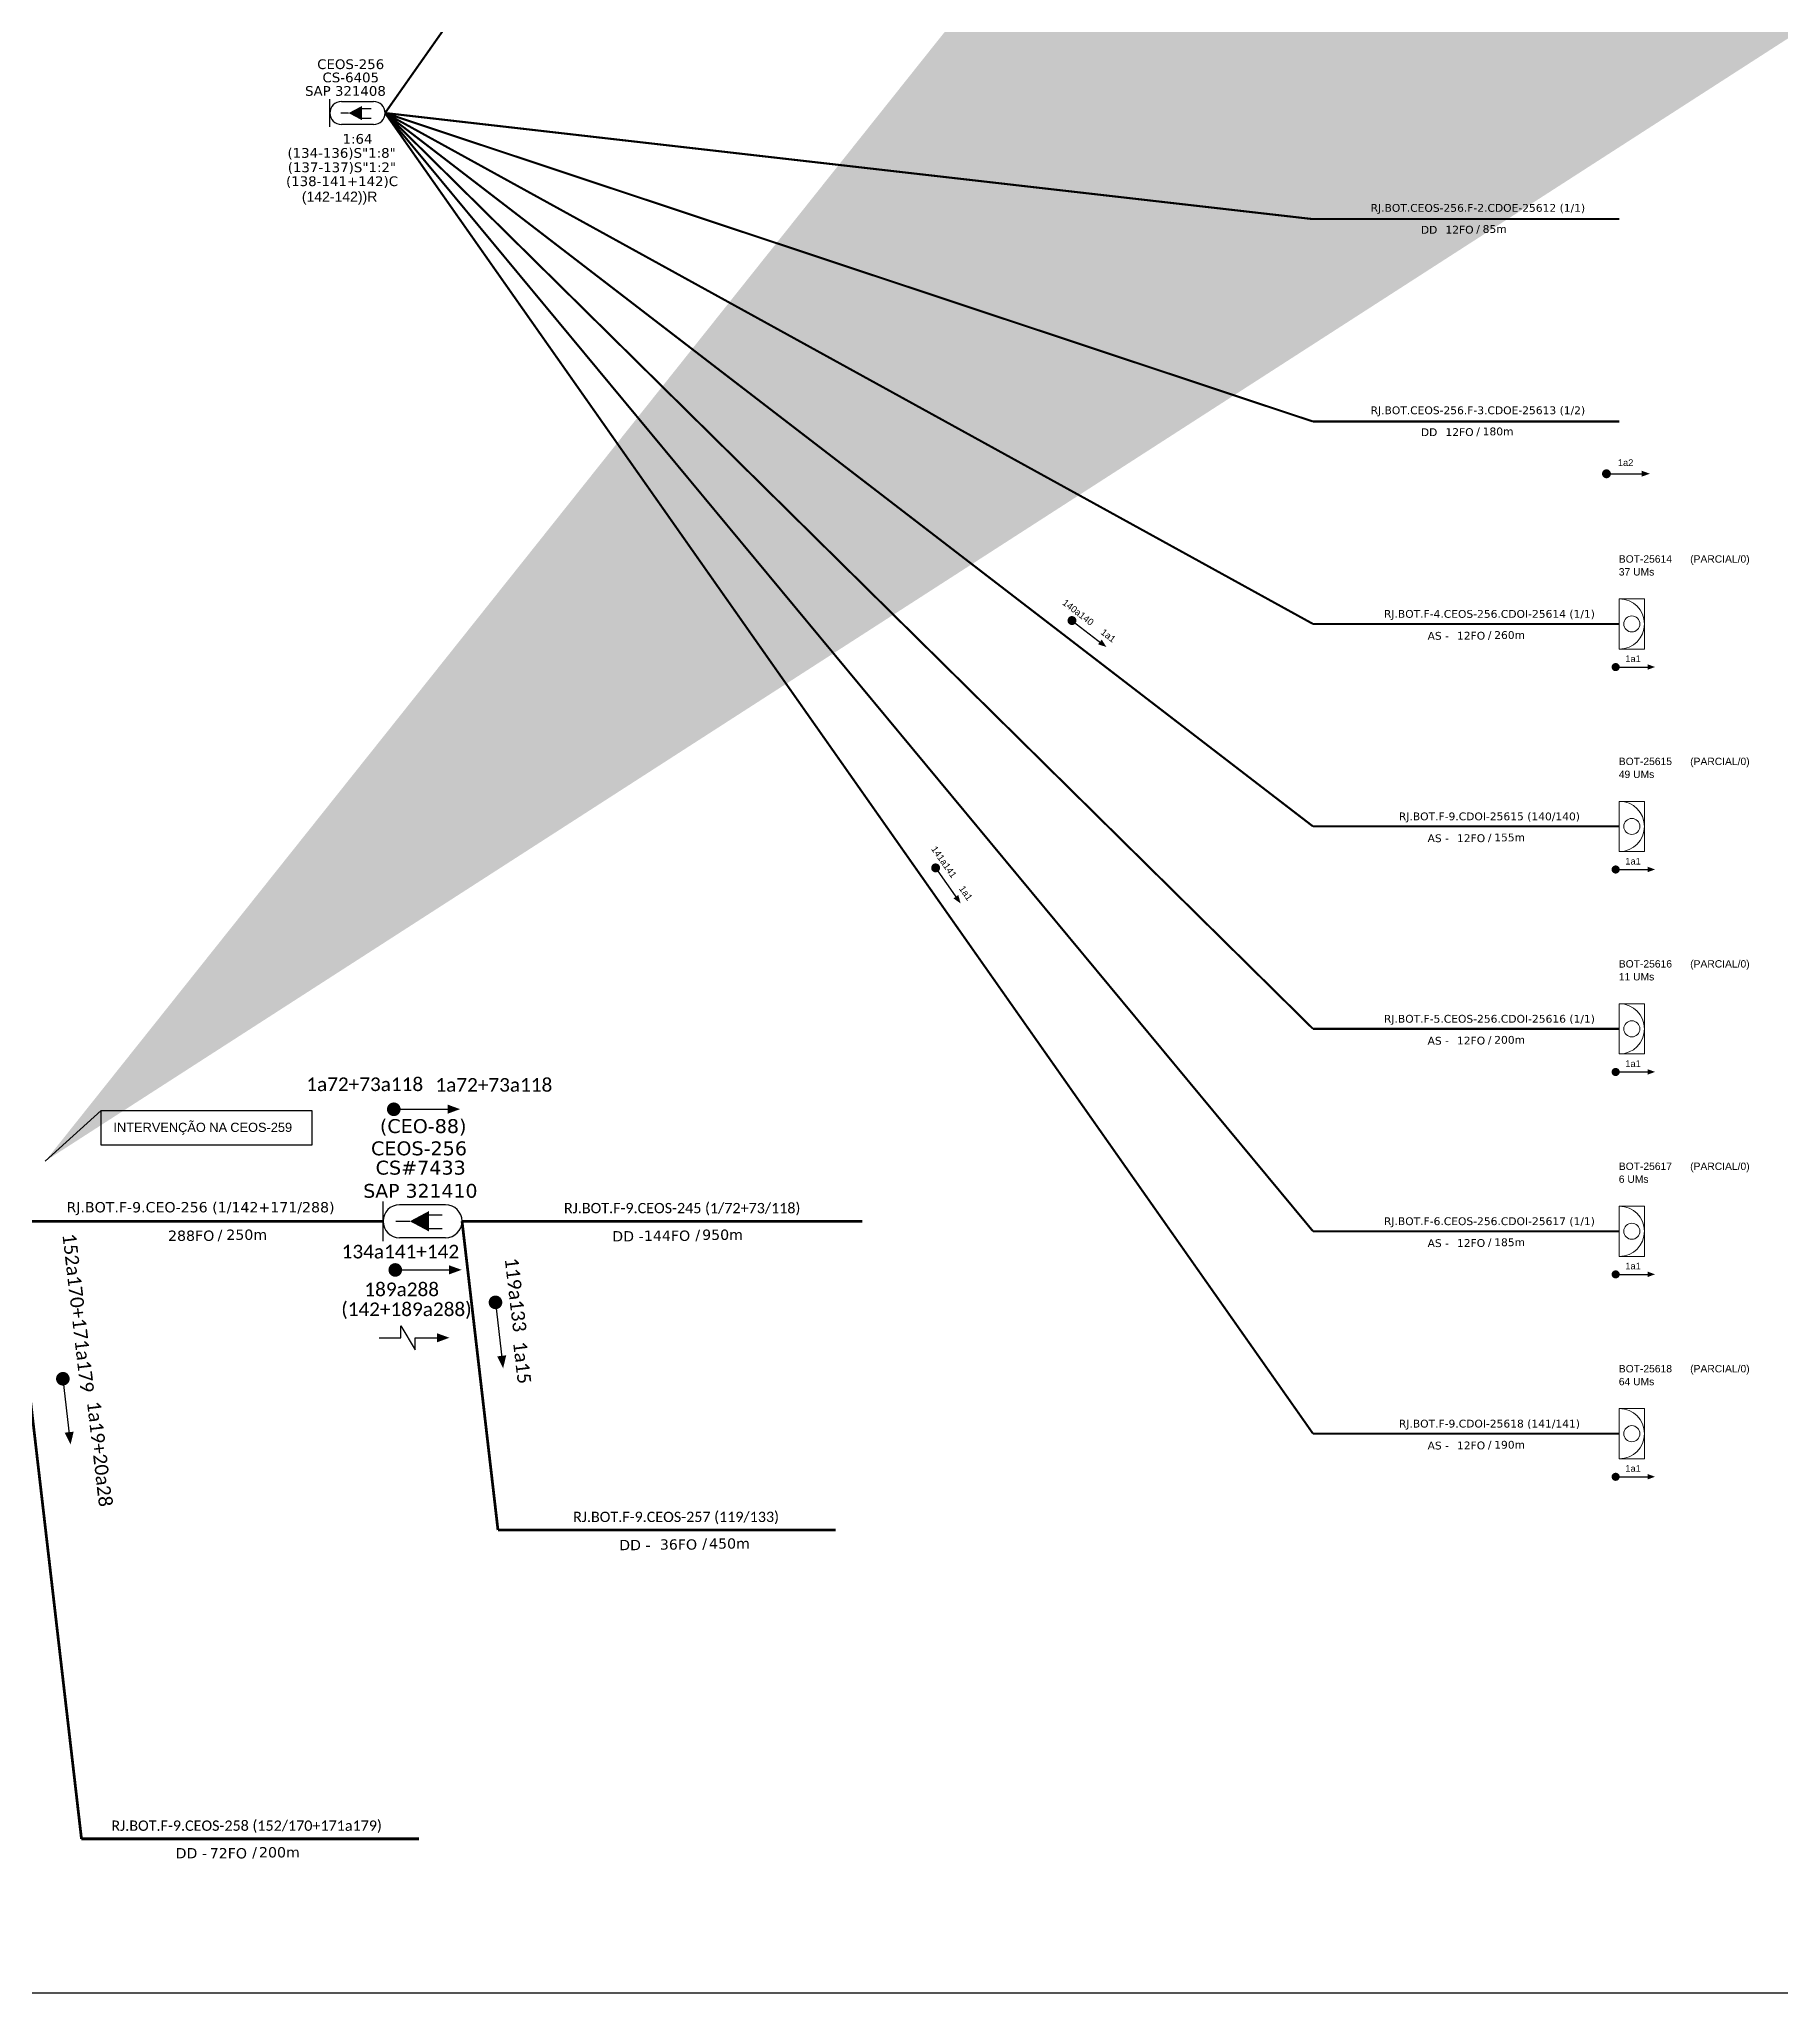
# Model space of a CAD drawing. Header units: metres. Extents: x -3 to 1679, y -2 to 592.
# Drawn here: x 1167.7 to 1446.5, y -2.4 to 310.2 of the extents above; entities that cross this region are included whole.
import ezdxf
from ezdxf.enums import TextEntityAlignment as Align

# ---------------------------------------------------------------- set-up
doc = ezdxf.new("R2010")
doc.units = ezdxf.units.M
for name, color, linetype, lineweight in [('10.4-Postes', 1, 'Continuous', 0), ("20.0-LEGENDA DOS CDO'S", 1, 'Continuous', 0), ('20.1-CDO_INTERIOR', 1, 'Continuous', 0), ('40.1-ETIQUETAS', 1, 'Continuous', 20)]:
    doc.layers.add(name, color=color, linetype=linetype, lineweight=lineweight)
for name, color, linetype in [('20.4-CEOS', 1, 'Continuous'), ('20.5-CABO AÉREO', 1, 'Continuous'), ('CAP a instalar', 1, 'Continuous'), ('SETA', 7, 'Continuous')]:
    doc.layers.add(name, color=color, linetype=linetype)
doc.styles.add('ARIAL', font='arial.ttf')
doc.styles.add('ROMANS', font='arial.ttf')
doc.styles.add('siredit', font='verdana.ttf')
doc.styles.get("Standard").update_dxf_attribs({"font": 'arial.ttf'})
doc.linetypes.add('FENCELINE1', pattern='A,0.25,-0.1,[133,ltypeshp.shx,S=0.1,R=0,X=-0.1,Y=0],-0.1,1', length=1.45)
doc.dimstyles.new('CL', dxfattribs={"dimtxt": 1, "dimasz": 2, "dimexe": 0.18, "dimexo": 0.0625, "dimgap": 0.09, "dimtad": 0, "dimdec": 0, "dimrnd": 1, "dimzin": 0, "dimdsep": 46, "dimtxsty": 'siredit', "dimblk": 'NONE', "dimcen": 0, "dimse1": 1, "dimse2": 1, "dimsd1": 1, "dimsd2": 1, "dimclrt": 7, "dimadec": 0, "dimazin": 0, "dimtfac": 1, "dimtdec": 0, "dimtofl": 0, "dimtmove": 0, "dimatfit": 3, "dimfxl": 0, "dimtolj": 1, "dimtzin": 0, "dimarcsym": 0})

# ---------------------------------------------------------------- blocks, each defined once
blk = doc.blocks.new('CEOS_RP_CT_DRT')
at = {"layer": '20.4-CEOS', "color": 0}
for p, q in [((-4.54, 1.19), (-1.19, 1.19)), ((-1.19, -1.19), (-4.54, -1.19))]:
    blk.add_line(p, q, dxfattribs=at)
for points in [[(-5.73, -1.43), (-5.73, 1.44)], [(-3.79, 0), (-4.59, 0)], [(-2.47, 0.48), (-1.45, 0.48)], [(-2.47, -0.52), (-1.45, -0.52)]]:
    blk.add_lwpolyline(points, dxfattribs=at)
blk.add_lwpolyline([(-3.79, 0, 0, 1.47, 0), (-2.41, 0, 1.47, 1.47, 0)], format="xyseb", dxfattribs=at)
for centre, start, end in [((-4.54, 0), 90, 270), ((-1.19, 0), 270, 90)]:
    blk.add_arc(centre, 1.19, start, end, dxfattribs=at)
at = {"layer": '20.4-CEOS', "color": 7, "style": 'siredit'}
for tag, p in [('Nº_DA_CEOS', (-2.86, 5.6)), ('LOCAL', (-2.86, 4.24)), ('SAP', (-2.86, 2.78)), ('RACIO_SPLITAGEM', (-2.86, -1.88)), ('FIBRAS_SPLITTER', (-2.86, -3.58)), ('FIBRAS_TOP_C', (-2.86, -5.08)), ('RESERVA_FINAIS', (-2.86, -6.39))]:
    blk.add_attdef(tag, text='', height=1.01, dxfattribs=at).set_placement(p, align=Align.TOP_CENTER)
blk = doc.blocks.new('ETIQUETA_RS5F')
at = {"layer": '40.1-ETIQUETAS', "color": 0, "style": 'siredit'}
blk.add_text('/', height=1.5, dxfattribs=at).set_placement((1.58, -1.95), align=Align.MIDDLE_RIGHT)
for tag, p in [('ETIQUETA_R_PRIMARIA', (1.21, 4.1)), ('ETIQUETA_R_SECUNDARIA', (1.21, 2.1)), ('F_ATIVAS/F_MORTAS', (1.14, -4.24))]:
    blk.add_attdef(tag, text='', height=1.5, dxfattribs=at).set_placement(p, align=Align.MIDDLE_CENTER)
for tag, p in [('TIPO_CABO', (-6.58, -2.12)), ('CAP_CABO', (0.4, -2.09))]:
    blk.add_attdef(tag, text='', height=1.5, dxfattribs=at).set_placement(p, align=Align.MIDDLE_RIGHT)
blk.add_attdef('METROS', text='', height=1.5, dxfattribs=at).set_placement((2.14, -1.95), align=Align.MIDDLE_LEFT)
for tag, p in [('FUSÃO_1', (0.85, -8.39)), ('FUSÃO_2', (0.85, -10.6)), ('FUSÃO_3', (0.85, -12.93)), ('FUSÃO_4', (0.85, -15.14)), ('FUSÃO_5', (0.85, -17.16))]:
    blk.add_attdef(tag, text='', height=1.5, dxfattribs=at).set_placement(p, align=Align.CENTER)
blk = doc.blocks.new('CDOI_INT')
at = {"layer": '20.1-CDO_INTERIOR', "color": 0, "lineweight": 18}
blk.add_lwpolyline([(4.25, -4.25), (4.25, 4.25), (0, 4.25), (0, -4.25)], close=True, dxfattribs=at)
blk.add_circle((2.12, 0), 1.36, dxfattribs=at)
blk.add_arc((0, 0), 4.25, 270, 90, dxfattribs=at)
at = {"layer": "20.0-LEGENDA DOS CDO'S", "color": 0, "style": 'ARIAL'}
for tag, p in [('CDO_N', (-0.08, 10.38)), ('SPLITER_1', (21.18, 10.38)), ('SPLITER_2', (21.19, 8.68)), ('SAP', (-0.08, 6.23)), ('SURVEY', (-0.08, 8.2)), ('1:XX', (5.94, -2.22)), ('UMS', (5.94, -4.24))]:
    blk.add_attdef(tag, p, '', height=1.36, dxfattribs=at)
blk.add_attdef('FIBRAS_UTILIZADAS', text='', height=1.36, dxfattribs=at).set_placement((15.34, 10.38), align=Align.CENTER)
blk = doc.blocks.new('_None')
blk = doc.blocks.new('*U35')
at = {"color": 3}
blk.add_lwpolyline([(0.0000405, 0.000041), (0.0001936, 0.000041), (0.0001936, 0.0000158), (0.0000405, 0.0000158)], close=True, dxfattribs=at)
at = {"color": 3, "style": 'ARIAL'}
blk.add_attdef('SERVIÇO_EM_EMENDA_EXIST', text='', height=0.00000666, dxfattribs=at).set_placement((0.0001321, 0.0000254), align=Align.RIGHT)
blk.add_attdef('FID', (0.0001344, 0.0000254), '', height=0.00000666, dxfattribs=at)
at = {"layer": '10.4-Postes', "lineweight": 0, "style": 'ROMANS'}
for tag, p, flags in [('ID_ATIVIDADE', (-0.0000068, -0.0000086), 3), ('QTDE', (-0.000006, -0.000014), 3), ('FATOR', (-0.0000019, -0.0000113), 1)]:
    blk.add_attdef(tag, p, '', height=0.00000209, dxfattribs=dict(at, flags=flags))
at = {"color": 3}
blk.add_leader([(-0.0000002, 0.0000042), (0.0000405, 0.000041)], dimstyle='CL', override={"dimgap": 0.09, "dimtad": 0}, dxfattribs=at)

msp = doc.modelspace()

# ---------------------------------------------------------------- linework, layer by layer
at = {"color": 7}
msp.add_lwpolyline([(837.98, -2.43), (1678.98, -2.43), (1678.98, 591.57), (837.98, 591.57)], close=True, dxfattribs=at)
for points, const_width in [([(1418.22, 240.66, 1), (1418.93, 240.66, 1)], 0.713), ([(1224.18, 113.26, 1), (1225.27, 113.26, 1)], 1.09)]:
    msp.add_lwpolyline(points, format="xyb", close=True, dxfattribs=dict(at, const_width=const_width))
for points, const_width in [([(1332.74, 217.39, 1), (1333.31, 216.96, 1)], 0.713), ([(1419.72, 209.73, 1), (1420.37, 209.73, 1)], 0.648), ([(1419.72, 209.73, 1), (1420.37, 209.73, 1)], 0.648), ([(1311, 177.89, 1), (1311.41, 177.31, 1)], 0.713), ([(1419.72, 177.34, 1), (1420.37, 177.34, 1)], 0.648), ([(1419.72, 177.34, 1), (1420.37, 177.34, 1)], 0.648), ([(1419.72, 144.94, 1), (1420.37, 144.94, 1)], 0.648), ([(1419.72, 144.94, 1), (1420.37, 144.94, 1)], 0.648), ([(1419.72, 112.55, 1), (1420.37, 112.55, 1)], 0.648), ([(1419.72, 112.55, 1), (1420.37, 112.55, 1)], 0.648), ([(1419.72, 80.16, 1), (1420.37, 80.16, 1)], 0.648), ([(1419.72, 80.16, 1), (1420.37, 80.16, 1)], 0.648)]:
    msp.add_lwpolyline(points, format="xyb", close=True, dxfattribs=dict(const_width=const_width))
at = {"color": 0, "const_width": 1.09}
for points in [[(1223.94, 138.97, 1), (1225.03, 138.97, 1)], [(1240.7, 108.61, 1), (1240.82, 107.53, 1)], [(1171.46, 96.39, 1), (1171.58, 95.31, 1)]]:
    msp.add_lwpolyline(points, format="xyb", close=True, dxfattribs=at)
at = {"color": 0}
msp.add_lwpolyline([(1225.62, 102.41), (1225.62, 104.33), (1227.92, 100.49), (1227.92, 102.41)], dxfattribs=at)
at = {"layer": '20.4-CEOS', "color": 5}
for p, q in [((1232.78, 123.68), (1225.4, 123.68)), ((1232.78, 118.41), (1225.4, 118.41))]:
    msp.add_line(p, q, dxfattribs=at)
for points in [[(1222.76, 117.87), (1222.76, 124.22)], [(1229.96, 122.09), (1232.21, 122.09)], [(1229.96, 122.09), (1232.21, 122.09)], [(1224.81, 121.05), (1227.05, 121.05)], [(1224.81, 121.05), (1227.05, 121.05)], [(1229.96, 119.9), (1232.21, 119.9)], [(1229.96, 119.9), (1232.21, 119.9)]]:
    msp.add_lwpolyline(points, dxfattribs=at)
msp.add_lwpolyline([(1227.05, 121.05, 0, 3.25, 0), (1230.1, 121.05, 3.25, 3.25, 0)], format="xyseb", dxfattribs=at)
msp.add_lwpolyline([(1227.05, 121.05, 0, 3.25, 0), (1230.1, 121.05, 3.25, 3.25, 0)], format="xyseb", dxfattribs=at)
for centre, start, end in [((1225.4, 121.05), 90, 270), ((1232.78, 121.05), 270, 90)]:
    msp.add_arc(centre, 2.63, start, end, dxfattribs=at)
at = {"layer": '20.5-CABO AÉREO', "color": 5, "ltscale": 50, "const_width": 0.44}
msp.add_lwpolyline([(1163.01, 121.05), (1222.76, 121.05)], dxfattribs=at)
at = {"layer": '20.5-CABO AÉREO', "color": 7, "ltscale": 50, "const_width": 0.44}
for points in [[(1163.01, 121.05), (1168.76, 71.64)], [(1168.76, 71.64), (1174.5, 22.23)], [(1174.5, 22.23), (1228.53, 22.23)]]:
    msp.add_lwpolyline(points, dxfattribs=at)
at = {"layer": '20.5-CABO AÉREO', "color": 0, "ltscale": 50, "const_width": 0.44}
for points in [[(1235.41, 121.05), (1241.16, 71.64)], [(1241.16, 71.64), (1295.19, 71.64)]]:
    msp.add_lwpolyline(points, dxfattribs=at)
at = {"layer": '40.1-ETIQUETAS', "color": 0, "const_width": 0.44}
msp.add_lwpolyline([(1235.41, 121.05), (1299.47, 121.05)], dxfattribs=at)
at = {"layer": 'CAP a instalar', "color": 5, "ltscale": 7, "const_width": 0.333}
msp.add_lwpolyline([(1371.61, 509.72), (1223.09, 298.39)], dxfattribs=at)
at = {"layer": 'CAP a instalar', "color": 8, "linetype": 'FENCELINE1', "ltscale": 7, "const_width": 0.333}
for points in [[(1371.61, 216.63), (1223.09, 298.39)], [(1371.61, 184.23), (1223.09, 298.39)], [(1371.61, 151.84), (1223.09, 298.39)], [(1371.61, 119.45), (1223.09, 298.39)], [(1371.61, 87.06), (1223.09, 298.39)], [(1420.63, 216.63), (1371.61, 216.63)], [(1420.63, 184.23), (1371.61, 184.23)], [(1420.63, 151.84), (1371.61, 151.84)], [(1420.63, 119.45), (1371.61, 119.45)], [(1420.63, 87.06), (1371.61, 87.06)]]:
    msp.add_lwpolyline(points, dxfattribs=at)
at = {"layer": 'CAP a instalar', "color": 7, "ltscale": 7, "const_width": 0.333}
for points in [[(1371.61, 249.02), (1223.09, 298.39)], [(1371.61, 281.41), (1223.09, 298.39)], [(1420.63, 281.41), (1371.61, 281.41)], [(1420.63, 249.02), (1371.61, 249.02)]]:
    msp.add_lwpolyline(points, dxfattribs=at)
at = {"layer": 'SETA', "color": 7}
msp.add_lwpolyline([(1418.57, 240.66), (1424.7, 240.66)], dxfattribs=at)
at = {"layer": 'SETA'}
for points in [[(1333.02, 217.18), (1337.88, 213.44)], [(1420.04, 209.73), (1425.61, 209.73)], [(1420.04, 209.73), (1425.61, 209.73)], [(1311.2, 177.6), (1314.73, 172.58)], [(1420.04, 177.34), (1425.61, 177.34)], [(1420.04, 177.34), (1425.61, 177.34)], [(1420.04, 144.94), (1425.61, 144.94)], [(1420.04, 144.94), (1425.61, 144.94)], [(1420.04, 112.55), (1425.61, 112.55)], [(1420.04, 112.55), (1425.61, 112.55)], [(1420.04, 80.16), (1425.61, 80.16)], [(1420.04, 80.16), (1425.61, 80.16)]]:
    msp.add_lwpolyline(points, dxfattribs=at)
at = {"layer": 'SETA', "color": 0}
for points in [[(1224.49, 138.97), (1233.85, 138.97)], [(1224.73, 113.26), (1234.09, 113.26)], [(1240.76, 108.07), (1241.84, 98.77)], [(1222.14, 102.41), (1225.62, 102.41)], [(1227.92, 102.41), (1231.4, 102.41)], [(1171.52, 95.85), (1172.6, 86.55)]]:
    msp.add_lwpolyline(points, dxfattribs=at)
at = {"layer": 'SETA', "color": 7}
msp.add_solid([(1424.21, 241.15), (1425.52, 240.67), (1424.21, 240.2)], dxfattribs=at)
at = {"layer": 'SETA'}
for points in [[(1337.79, 214.13), (1338.53, 212.95), (1337.21, 213.37)], [(1425.17, 210.17), (1426.35, 209.74), (1425.17, 209.31)], [(1425.17, 210.17), (1426.35, 209.74), (1425.17, 209.31)], [(1425.17, 177.78), (1426.35, 177.35), (1425.17, 176.91)], [(1425.17, 177.78), (1426.35, 177.35), (1425.17, 176.91)], [(1314.84, 173.26), (1315.2, 171.92), (1314.06, 172.72)], [(1425.17, 145.38), (1426.35, 144.95), (1425.17, 144.52)], [(1425.17, 145.38), (1426.35, 144.95), (1425.17, 144.52)], [(1425.17, 112.99), (1426.35, 112.56), (1425.17, 112.13)], [(1425.17, 112.99), (1426.35, 112.56), (1425.17, 112.13)], [(1425.17, 80.6), (1426.35, 80.17), (1425.17, 79.74)], [(1425.17, 80.6), (1426.35, 80.17), (1425.17, 79.74)]]:
    msp.add_solid(points, dxfattribs=at)
at = {"layer": 'SETA', "color": 0}
for points in [[(1233.1, 139.72), (1235.09, 138.99), (1233.1, 138.26)], [(1233.34, 114), (1235.34, 113.28), (1233.34, 112.55)], [(1231.4, 103.13), (1233.39, 102.41), (1231.4, 101.68)], [(1242.48, 99.6), (1241.99, 97.53), (1241.04, 99.43)], [(1173.25, 87.38), (1172.75, 85.32), (1171.8, 87.22)]]:
    msp.add_solid(points, dxfattribs=at)

# ---------------------------------------------------------------- block references
at = {"color": 0, "lineweight": 0, "xscale": 219999.9999999314, "yscale": 219999.9999999304, "zscale": 219999.9999999313}
msp.add_blockref('*U35', (1168.75, 129.76), dxfattribs=at).add_auto_attribs({'SERVIÇO_EM_EMENDA_EXIST': 'INTERVENÇÃO NA', 'FID': 'CEOS-259'})
at = {"layer": '20.1-CDO_INTERIOR', "color": 8, "ltscale": 11}
ref = msp.add_blockref('CDOI_INT', (1420.63, 216.63), dxfattribs=dict(at, xscale=0.9451076798763582, yscale=0.9451076798763582, zscale=0.9451076798763582))
ref.add_attrib('CDO_N', 'BOT-25614', (1420.55, 226.44), dxfattribs={"layer": "20.0-LEGENDA DOS CDO'S", "color": 0, "height": 1.179, "style": 'ARIAL'})
ref.add_attrib('FIBRAS_UTILIZADAS', '       (PARCIAL/0)', dxfattribs={"layer": "20.0-LEGENDA DOS CDO'S", "color": 0, "height": 1.1794, "style": 'ARIAL'}).set_placement((1435.13, 226.44), align=Align.CENTER)
ref.add_attrib('SURVEY', '37 UMs', (1420.55, 224.38), dxfattribs={"layer": "20.0-LEGENDA DOS CDO'S", "color": 0, "height": 1.179, "style": 'ARIAL'})
ref = msp.add_blockref('CDOI_INT', (1420.63, 184.23), dxfattribs=dict(at, xscale=0.9451076798763582, yscale=0.9451076798763582, zscale=0.9451076798763582))
ref.add_attrib('CDO_N', 'BOT-25615', (1420.55, 194.05), dxfattribs={"layer": "20.0-LEGENDA DOS CDO'S", "color": 0, "height": 1.179, "style": 'ARIAL'})
ref.add_attrib('FIBRAS_UTILIZADAS', '       (PARCIAL/0)', dxfattribs={"layer": "20.0-LEGENDA DOS CDO'S", "color": 0, "height": 1.1794, "style": 'ARIAL'}).set_placement((1435.13, 194.05), align=Align.CENTER)
ref.add_attrib('SURVEY', '49 UMs', (1420.55, 191.98), dxfattribs={"layer": "20.0-LEGENDA DOS CDO'S", "color": 0, "height": 1.179, "style": 'ARIAL'})
ref = msp.add_blockref('CDOI_INT', (1420.63, 151.84), dxfattribs=dict(at, xscale=0.9451076798763582, yscale=0.9451076798763582, zscale=0.9451076798763582))
ref.add_attrib('CDO_N', 'BOT-25616', (1420.55, 161.65), dxfattribs={"layer": "20.0-LEGENDA DOS CDO'S", "color": 0, "height": 1.179, "style": 'ARIAL'})
ref.add_attrib('FIBRAS_UTILIZADAS', '       (PARCIAL/0)', dxfattribs={"layer": "20.0-LEGENDA DOS CDO'S", "color": 0, "height": 1.1794, "style": 'ARIAL'}).set_placement((1435.13, 161.65), align=Align.CENTER)
ref.add_attrib('SURVEY', '11 UMs', (1420.55, 159.59), dxfattribs={"layer": "20.0-LEGENDA DOS CDO'S", "color": 0, "height": 1.179, "style": 'ARIAL'})
ref = msp.add_blockref('CDOI_INT', (1420.63, 119.45), dxfattribs=dict(at, xscale=0.9451076798763582, yscale=0.9451076798763582, zscale=0.9451076798763582))
ref.add_attrib('CDO_N', 'BOT-25617', (1420.55, 129.26), dxfattribs={"layer": "20.0-LEGENDA DOS CDO'S", "color": 0, "height": 1.179, "style": 'ARIAL'})
ref.add_attrib('FIBRAS_UTILIZADAS', '       (PARCIAL/0)', dxfattribs={"layer": "20.0-LEGENDA DOS CDO'S", "color": 0, "height": 1.1794, "style": 'ARIAL'}).set_placement((1435.13, 129.26), align=Align.CENTER)
ref.add_attrib('SURVEY', '6 UMs', (1420.55, 127.2), dxfattribs={"layer": "20.0-LEGENDA DOS CDO'S", "color": 0, "height": 1.179, "style": 'ARIAL'})
ref = msp.add_blockref('CDOI_INT', (1420.63, 87.06), dxfattribs=dict(at, xscale=0.9451076798763582, yscale=0.9451076798763582, zscale=0.9451076798763582))
ref.add_attrib('CDO_N', 'BOT-25618', (1420.55, 96.87), dxfattribs={"layer": "20.0-LEGENDA DOS CDO'S", "color": 0, "height": 1.179, "style": 'ARIAL'})
ref.add_attrib('FIBRAS_UTILIZADAS', '       (PARCIAL/0)', dxfattribs={"layer": "20.0-LEGENDA DOS CDO'S", "color": 0, "height": 1.1794, "style": 'ARIAL'}).set_placement((1435.13, 96.87), align=Align.CENTER)
ref.add_attrib('SURVEY', '64 UMs', (1420.55, 94.81), dxfattribs={"layer": "20.0-LEGENDA DOS CDO'S", "color": 0, "height": 1.179, "style": 'ARIAL'})
at = {"layer": '20.4-CEOS', "color": 5}
ref = msp.add_blockref('CEOS_RP_CT_DRT', (1223.09, 298.38), dxfattribs=dict(at, xscale=1.540835380268097, yscale=1.540835380268097, zscale=1.540835380268097))
ref.add_attrib('Nº_DA_CEOS', 'CEOS-256', dxfattribs={"color": 7, "height": 1.556, "style": 'siredit'}).set_placement((1217.59, 306.98), align=Align.TOP_CENTER)
ref.add_attrib('LOCAL', 'CS-6405', dxfattribs={"color": 7, "height": 1.556, "style": 'siredit'}).set_placement((1217.6, 304.86), align=Align.TOP_CENTER)
ref.add_attrib('SAP', 'SAP 321408', dxfattribs={"color": 7, "height": 1.556, "style": 'siredit'}).set_placement((1216.75, 302.7), align=Align.TOP_CENTER)
ref.add_attrib('RACIO_SPLITAGEM', '1:64', dxfattribs={"color": 7, "height": 1.556, "style": 'siredit'}).set_placement((1218.68, 295.03), align=Align.TOP_CENTER)
ref.add_attrib('FIBRAS_SPLITTER', '(134-136)S"1:8"', dxfattribs={"color": 7, "height": 1.5557, "style": 'siredit'}).set_placement((1216.13, 292.78), align=Align.TOP_CENTER)
ref.add_attrib('FIBRAS_TOP_C', '(137-137)S"1:2"', dxfattribs={"color": 7, "height": 1.5557, "style": 'siredit'}).set_placement((1216.18, 290.48), align=Align.TOP_CENTER)
ref.add_attrib('RESERVA_FINAIS', '(138-141+142)C', dxfattribs={"color": 1, "height": 1.5557, "style": 'siredit'}).set_placement((1216.2, 288.25), align=Align.TOP_CENTER)
at = {"layer": '40.1-ETIQUETAS', "color": 7}
ref = msp.add_blockref('ETIQUETA_RS5F', (1397, 281.46), dxfattribs=dict(at, xscale=0.831409909307188, yscale=0.831409909307188, zscale=0.831409909307188))
ref.add_attrib('ETIQUETA_R_SECUNDARIA', 'RJ.BOT.CEOS-256.F-2.CDOE-25612 (1/1)', dxfattribs={"color": 0, "height": 1.2471, "style": 'siredit'}).set_placement((1397.99, 283.21), align=Align.MIDDLE_CENTER)
ref.add_attrib('TIPO_CABO', 'DD', dxfattribs={"color": 0, "height": 1.247, "style": 'siredit'}).set_placement((1391.5, 279.7), align=Align.MIDDLE_RIGHT)
ref.add_attrib('CAP_CABO', '12FO', dxfattribs={"color": 0, "height": 1.247, "style": 'siredit'}).set_placement((1397.31, 279.72), align=Align.MIDDLE_RIGHT)
ref.add_attrib('METROS', '85m', dxfattribs={"color": 0, "height": 1.247, "style": 'siredit'}).set_placement((1398.76, 279.83), align=Align.MIDDLE_LEFT)
ref = msp.add_blockref('ETIQUETA_RS5F', (1397, 249.07), dxfattribs=dict(at, xscale=0.831409909307188, yscale=0.831409909307188, zscale=0.831409909307188))
ref.add_attrib('ETIQUETA_R_SECUNDARIA', 'RJ.BOT.CEOS-256.F-3.CDOE-25613 (1/2)', dxfattribs={"color": 0, "height": 1.2471, "style": 'siredit'}).set_placement((1397.99, 250.82), align=Align.MIDDLE_CENTER)
ref.add_attrib('TIPO_CABO', 'DD', dxfattribs={"color": 0, "height": 1.247, "style": 'siredit'}).set_placement((1391.5, 247.31), align=Align.MIDDLE_RIGHT)
ref.add_attrib('CAP_CABO', '12FO', dxfattribs={"color": 0, "height": 1.247, "style": 'siredit'}).set_placement((1397.31, 247.33), align=Align.MIDDLE_RIGHT)
ref.add_attrib('METROS', '180m', dxfattribs={"color": 0, "height": 1.247, "style": 'siredit'}).set_placement((1398.76, 247.44), align=Align.MIDDLE_LEFT)
at = {"layer": '40.1-ETIQUETAS', "color": 8}
ref = msp.add_blockref('ETIQUETA_RS5F', (1398.86, 216.49), dxfattribs=dict(at, xscale=0.831409909307188, yscale=0.831409909307188, zscale=0.831409909307188))
ref.add_attrib('ETIQUETA_R_SECUNDARIA', 'RJ.BOT.F-4.CEOS-256.CDOI-25614 (1/1)', dxfattribs={"color": 0, "height": 1.2471, "style": 'siredit'}).set_placement((1399.84, 218.24), align=Align.MIDDLE_CENTER)
ref.add_attrib('TIPO_CABO', 'AS -', dxfattribs={"color": 0, "height": 1.247, "style": 'siredit'}).set_placement((1393.36, 214.73), align=Align.MIDDLE_RIGHT)
ref.add_attrib('CAP_CABO', '12FO', dxfattribs={"color": 0, "height": 1.247, "style": 'siredit'}).set_placement((1399.16, 214.75), align=Align.MIDDLE_RIGHT)
ref.add_attrib('METROS', '260m', dxfattribs={"color": 0, "height": 1.247, "style": 'siredit'}).set_placement((1400.61, 214.86), align=Align.MIDDLE_LEFT)
ref = msp.add_blockref('ETIQUETA_RS5F', (1398.86, 184.09), dxfattribs=dict(at, xscale=0.831409909307188, yscale=0.831409909307188, zscale=0.831409909307188))
ref.add_attrib('ETIQUETA_R_SECUNDARIA', 'RJ.BOT.F-9.CDOI-25615 (140/140)', dxfattribs={"color": 0, "height": 1.2471, "style": 'siredit'}).set_placement((1399.84, 185.84), align=Align.MIDDLE_CENTER)
ref.add_attrib('TIPO_CABO', 'AS -', dxfattribs={"color": 0, "height": 1.247, "style": 'siredit'}).set_placement((1393.36, 182.34), align=Align.MIDDLE_RIGHT)
ref.add_attrib('CAP_CABO', '12FO', dxfattribs={"color": 0, "height": 1.247, "style": 'siredit'}).set_placement((1399.16, 182.35), align=Align.MIDDLE_RIGHT)
ref.add_attrib('METROS', '155m', dxfattribs={"color": 0, "height": 1.247, "style": 'siredit'}).set_placement((1400.61, 182.47), align=Align.MIDDLE_LEFT)
ref = msp.add_blockref('ETIQUETA_RS5F', (1398.86, 151.7), dxfattribs=dict(at, xscale=0.831409909307188, yscale=0.831409909307188, zscale=0.831409909307188))
ref.add_attrib('ETIQUETA_R_SECUNDARIA', 'RJ.BOT.F-5.CEOS-256.CDOI-25616 (1/1)', dxfattribs={"color": 0, "height": 1.2471, "style": 'siredit'}).set_placement((1399.84, 153.45), align=Align.MIDDLE_CENTER)
ref.add_attrib('TIPO_CABO', 'AS -', dxfattribs={"color": 0, "height": 1.247, "style": 'siredit'}).set_placement((1393.36, 149.94), align=Align.MIDDLE_RIGHT)
ref.add_attrib('CAP_CABO', '12FO', dxfattribs={"color": 0, "height": 1.247, "style": 'siredit'}).set_placement((1399.16, 149.96), align=Align.MIDDLE_RIGHT)
ref.add_attrib('METROS', '200m', dxfattribs={"color": 0, "height": 1.247, "style": 'siredit'}).set_placement((1400.61, 150.08), align=Align.MIDDLE_LEFT)
ref = msp.add_blockref('ETIQUETA_RS5F', (1398.86, 119.31), dxfattribs=dict(at, xscale=0.831409909307188, yscale=0.831409909307188, zscale=0.831409909307188))
ref.add_attrib('ETIQUETA_R_SECUNDARIA', 'RJ.BOT.F-6.CEOS-256.CDOI-25617 (1/1)', dxfattribs={"color": 0, "height": 1.2471, "style": 'siredit'}).set_placement((1399.84, 121.06), align=Align.MIDDLE_CENTER)
ref.add_attrib('TIPO_CABO', 'AS -', dxfattribs={"color": 0, "height": 1.247, "style": 'siredit'}).set_placement((1393.36, 117.55), align=Align.MIDDLE_RIGHT)
ref.add_attrib('CAP_CABO', '12FO', dxfattribs={"color": 0, "height": 1.247, "style": 'siredit'}).set_placement((1399.16, 117.57), align=Align.MIDDLE_RIGHT)
ref.add_attrib('METROS', '185m', dxfattribs={"color": 0, "height": 1.247, "style": 'siredit'}).set_placement((1400.61, 117.69), align=Align.MIDDLE_LEFT)
ref = msp.add_blockref('ETIQUETA_RS5F', (1398.86, 86.92), dxfattribs=dict(at, xscale=0.831409909307188, yscale=0.831409909307188, zscale=0.831409909307188))
ref.add_attrib('ETIQUETA_R_SECUNDARIA', 'RJ.BOT.F-9.CDOI-25618 (141/141)', dxfattribs={"color": 0, "height": 1.2471, "style": 'siredit'}).set_placement((1399.84, 88.67), align=Align.MIDDLE_CENTER)
ref.add_attrib('TIPO_CABO', 'AS -', dxfattribs={"color": 0, "height": 1.247, "style": 'siredit'}).set_placement((1393.36, 85.16), align=Align.MIDDLE_RIGHT)
ref.add_attrib('CAP_CABO', '12FO', dxfattribs={"color": 0, "height": 1.247, "style": 'siredit'}).set_placement((1399.16, 85.18), align=Align.MIDDLE_RIGHT)
ref.add_attrib('METROS', '190m', dxfattribs={"color": 0, "height": 1.247, "style": 'siredit'}).set_placement((1400.61, 85.29), align=Align.MIDDLE_LEFT)

# ---------------------------------------------------------------- texts
at = {"color": 3, "style": 'ARIAL'}
msp.add_text('(142-142))R', height=1.6038, dxfattribs=at).set_placement((1215.81, 284.21), align=Align.CENTER)
at = {"color": 7, "style": 'ARIAL'}
msp.add_text('1a2', height=1.069, dxfattribs=at).set_placement((1421.64, 241.91), align=Align.CENTER)
at = {"style": 'ARIAL'}
for s, rotation, p in [('140a140', 322.4537, (1333.69, 218.06)), ('1a1', 322.4537, (1338.52, 214.35)), ('141a141', 305.0986, (1312.11, 178.24)), ('1a1', 305.0986, (1315.6, 173.26))]:
    msp.add_text(s, height=1.069, rotation=rotation, dxfattribs=at).set_placement(p, align=Align.CENTER)
for p in [(1422.83, 210.53), (1422.83, 178.13), (1422.83, 145.74), (1422.83, 113.35), (1422.83, 80.96)]:
    msp.add_text('1a1', height=1.069, dxfattribs=at).set_placement(p, align=Align.CENTER)
at = {"color": 0, "char_height": 2.178, "width": 27.6157, "attachment_point": 5}
for s, insert in [('{\\fCalibri|b0|i0|c0|p34;\\C7;1a7\\C0;2+73a118}', (1219.83, 142.96)), ('{\\fCalibri|b0|i0|c0|p34;\\C7;1a7\\C0;2+73a118}', (1240.5, 142.86)), ('\\C7;\\fCalibri|b0|i0|c0|p34;134a141\\C1;+142', (1225.54, 116.18))]:
    msp.add_mtext(s, dxfattribs=dict(at, insert=insert))
at = {"color": 7, "char_height": 2.178, "width": 27.6157, "attachment_point": 5, "rotation": 276.5938}
for s, insert in [('\\fCalibri|b0|i0|c0|p34;152a170+171a179', (1173.98, 106.38)), ('\\fCalibri|b0|i0|c0|p34;1a19+20a28', (1177.42, 83.82))]:
    msp.add_mtext(s, dxfattribs=dict(at, insert=insert))
at = {"color": 0, "char_height": 2.178, "width": 27.6157, "attachment_point": 5, "rotation": 276.5938}
for s, insert in [('{\\fCalibri|b0|i0|c0|p34;\\C7;119a133}', (1243.99, 109.29)), ('{\\fCalibri|b0|i0|c0|p34;\\C7;1a15}', (1245.03, 98.43))]:
    msp.add_mtext(s, dxfattribs=dict(at, insert=insert))
at = {"color": 1, "insert": (1225.75, 110.14), "char_height": 2.178, "width": 27.6157, "attachment_point": 5}
msp.add_mtext('\\fCalibri|b0|i0|c0|p34;189a288', dxfattribs=at)
at = {"color": 3, "insert": (1226.51, 106.73), "char_height": 2.178, "width": 27.6157, "attachment_point": 5}
msp.add_mtext('{\\fCalibri|b0|i0|c0|p34;(142+189a288)}', dxfattribs=at)
at = {"layer": '20.4-CEOS', "color": 0, "style": 'siredit'}
for s, p in [('(CEO-88)', (1229.19, 136.28)), ('CEOS-256', (1228.52, 132.72))]:
    msp.add_text(s, height=2.23, dxfattribs=at).set_placement(p, align=Align.MIDDLE_CENTER)
at = {"layer": '20.4-CEOS', "color": 7, "style": 'siredit'}
for s, height, p in [('CS#7433', 2.23, (1228.79, 129.63)), ('SAP 321410', 2.2, (1228.74, 125.92))]:
    msp.add_text(s, height=height, dxfattribs=at).set_placement(p, align=Align.MIDDLE_CENTER)
at = {"layer": '40.1-ETIQUETAS', "color": 5, "style": 'siredit'}
msp.add_text('RJ.BOT.F-9.CEO-256 (1/142+171/288)', height=1.65, dxfattribs=at).set_placement((1193.55, 123.3), align=Align.MIDDLE_CENTER)
for s, p in [('288FO', (1195.76, 118.74)), ('/', (1197.06, 118.9))]:
    msp.add_text(s, height=1.65, dxfattribs=at).set_placement(p, align=Align.MIDDLE_RIGHT)
msp.add_text('250m', height=1.65, dxfattribs=at).set_placement((1197.68, 118.9), align=Align.MIDDLE_LEFT)
at = {"layer": '40.1-ETIQUETAS', "color": 0, "style": 'siredit'}
for s, p in [('DD - ', (1265.19, 118.65)), ('144FO', (1271.92, 118.74)), ('/', (1273.52, 118.9)), ('DD - ', (1266.3, 69.24)), ('36FO', (1273.03, 69.33)), ('/', (1274.62, 69.49))]:
    msp.add_text(s, height=1.65, dxfattribs=at).set_placement(p, align=Align.MIDDLE_RIGHT)
for s, p in [('950m', (1273.84, 118.9)), ('450m', (1274.95, 69.49))]:
    msp.add_text(s, height=1.65, dxfattribs=at).set_placement(p, align=Align.MIDDLE_LEFT)
at = {"layer": '40.1-ETIQUETAS', "color": 7, "style": 'siredit'}
for s, p in [('DD - ', (1195.3, 19.93)), ('72FO', (1200.99, 19.92)), ('/', (1202.58, 20.08))]:
    msp.add_text(s, height=1.65, dxfattribs=at).set_placement(p, align=Align.MIDDLE_RIGHT)
msp.add_text('200m', height=1.65, dxfattribs=at).set_placement((1202.91, 20.08), align=Align.MIDDLE_LEFT)
at = {"layer": '40.1-ETIQUETAS', "color": 0, "char_height": 1.65, "width": 66.0258, "attachment_point": 5, "style": 'siredit'}
for s, insert in [('{\\fCalibri|b0|i0|c0|p34;RJ.BOT.F-9.CEOS-245 (1/72+73/118) }', (1270.64, 122.98)), ('{\\fCalibri|b0|i0|c0|p34;RJ.BOT.F-9.CEOS-257 (119/133\\C0;) }', (1269.66, 73.57))]:
    msp.add_mtext(s, dxfattribs=dict(at, insert=insert))
at = {"layer": '40.1-ETIQUETAS', "color": 7, "insert": (1200.93, 24.16), "char_height": 1.65, "width": 66.0258, "attachment_point": 5, "style": 'siredit'}
msp.add_mtext('\\fCalibri|b0|i0|c0|p34;RJ.BOT.F-9.CEOS-258 (152/170+171a179) ', dxfattribs=at)

doc.saveas('drawing.dxf')
